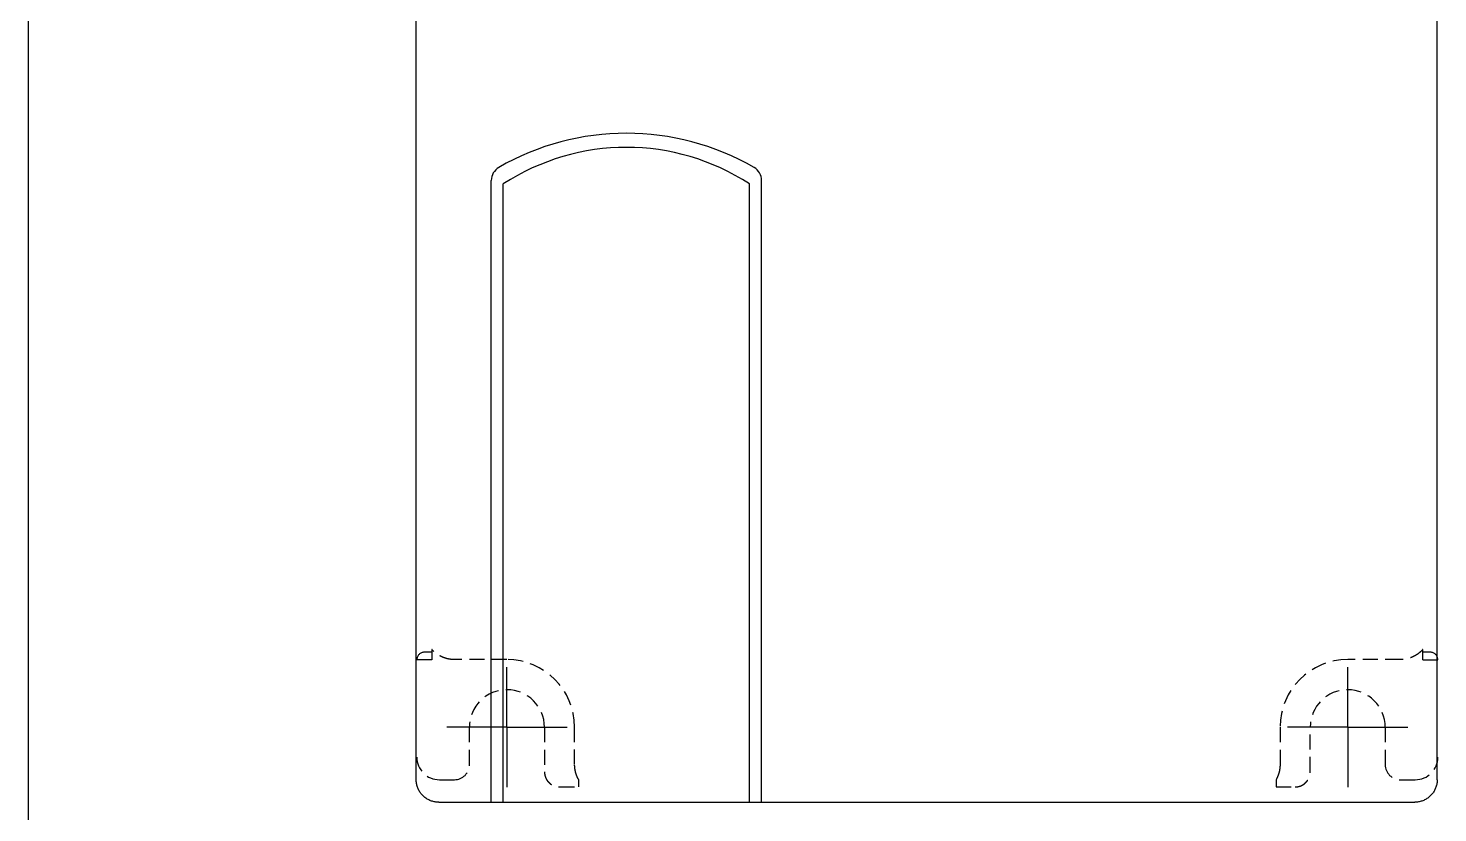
# Model space of a CAD drawing. Header units: millimetres. Extents: x -945625 to 316, y 6 to 533140.
# Drawn here: x -945611.3 to -945517.4, y 532729.8 to 532782.1 of the extents above; entities that cross this region are included whole.
import ezdxf

# ---------------------------------------------------------------- set-up
doc = ezdxf.new("R2010")
doc.units = ezdxf.units.MM
doc.header["$LTSCALE"] = 4
doc.linetypes.add('DASHED', pattern=[0.75, 0.5, -0.25])
doc.linetypes.add('HIDDEN', pattern=[0.375, 0.25, -0.125])
doc.layers.add('10', color=4, linetype='Continuous')
doc.layers.add('12', color=3, linetype='Continuous')

# ---------------------------------------------------------------- blocks, each defined once
blk = doc.blocks.new('KHUNG')
blk.add_line((0, 0), (0, -210))

msp = doc.modelspace()

# ---------------------------------------------------------------- linework, layer by layer
at = {"layer": '10'}
for p, q in [((-945517.446, 532732.019), (-945517.446, 532857.018)), ((-945585.446, 532732.019), (-945585.446, 532796.268)), ((-945580.446, 532730.518), (-945580.446, 532771.953)), ((-945579.646, 532730.518), (-945579.646, 532771.718)), ((-945563.246, 532730.518), (-945563.246, 532771.718)), ((-945562.446, 532730.518), (-945562.446, 532771.953)), ((-945583.946, 532730.518), (-945518.946, 532730.518))]:
    msp.add_line(p, q, dxfattribs=at)
for centre, radius, start, end in [((-945571.446, 532758.096), 17, 60, 120), ((-945571.446, 532759.158), 15, 56.86137, 123.13863), ((-945579.446, 532771.953), 1, 120, 180), ((-945563.446, 532771.953), 1, 0, 60)]:
    msp.add_arc(centre, radius, start, end, dxfattribs=at)
for points, start_tangent, end_tangent in [([(-945583.946, 532730.518), (-945584.07, 532730.523), (-945584.193, 532730.539), (-945584.314, 532730.564), (-945584.433, 532730.6), (-945584.548, 532730.645), (-945584.66, 532730.699), (-945584.766, 532730.763), (-945584.867, 532730.835), (-945584.962, 532730.915), (-945585.05, 532731.003), (-945585.13, 532731.097), (-945585.202, 532731.198), (-945585.265, 532731.304), (-945585.32, 532731.416), (-945585.365, 532731.532), (-945585.4, 532731.65), (-945585.425, 532731.772), (-945585.441, 532731.895), (-945585.446, 532732.019)], (-1, 0), (0, 1)), ([(-945517.446, 532732.019), (-945517.451, 532731.895), (-945517.466, 532731.772), (-945517.492, 532731.65), (-945517.527, 532731.532), (-945517.572, 532731.416), (-945517.627, 532731.304), (-945517.69, 532731.198), (-945517.762, 532731.097), (-945517.842, 532731.003), (-945517.93, 532730.915), (-945518.025, 532730.835), (-945518.125, 532730.763), (-945518.232, 532730.699), (-945518.344, 532730.645), (-945518.459, 532730.6), (-945518.578, 532730.564), (-945518.699, 532730.539), (-945518.822, 532730.523), (-945518.946, 532730.518)], (0, -1), (-1, 0))]:
    msp.add_spline(points, degree=3, dxfattribs=dict(at, start_tangent=start_tangent, end_tangent=end_tangent))
at = {"layer": '12', "linetype": 'HIDDEN'}
for p, q in [((-945584.392, 532740.518), (-945584.905, 532740.518)), ((-945584.401, 532740.695), (-945584.401, 532740.018)), ((-945517.905, 532740.518), (-945518.417, 532740.518)), ((-945518.408, 532740.018), (-945518.408, 532740.695)), ((-945584.401, 532740.018), (-945585.405, 532740.018)), ((-945579.405, 532740.027), (-945582.909, 532740.027)), ((-945519.9, 532740.027), (-945523.405, 532740.027)), ((-945518.408, 532740.018), (-945517.405, 532740.018)), ((-945581.905, 532733.018), (-945581.905, 532735.518)), ((-945576.905, 532735.518), (-945576.905, 532732.54)), ((-945574.896, 532733.023), (-945574.896, 532735.518)), ((-945527.913, 532735.518), (-945527.913, 532733.023)), ((-945525.905, 532732.54), (-945525.905, 532735.518)), ((-945520.905, 532735.518), (-945520.905, 532733.018)), ((-945583.905, 532732.018), (-945582.905, 532732.018)), ((-945574.638, 532732.04), (-945574.638, 532731.54)), ((-945528.172, 532732.04), (-945528.172, 532731.54)), ((-945519.905, 532732.018), (-945518.905, 532732.018)), ((-945575.905, 532731.54), (-945574.638, 532731.54)), ((-945528.172, 532731.54), (-945526.905, 532731.54))]:
    msp.add_line(p, q, dxfattribs=at)
at = {"layer": '12'}
for p, q in [((-945579.405, 532735.518), (-945579.405, 532739.518)), ((-945523.405, 532735.518), (-945523.405, 532739.518)), ((-945579.405, 532735.518), (-945583.405, 532735.518)), ((-945579.405, 532735.518), (-945575.405, 532735.518)), ((-945579.405, 532735.518), (-945579.405, 532731.518)), ((-945523.405, 532735.518), (-945527.405, 532735.518)), ((-945523.405, 532735.518), (-945519.405, 532735.518)), ((-945523.405, 532735.518), (-945523.405, 532731.518))]:
    msp.add_line(p, q, dxfattribs=at)
at = {"layer": '12', "linetype": 'HIDDEN'}
for centre, radius, start, end in [((-945584.905, 532740.018), 0.5, 90, 180), ((-945517.905, 532740.018), 0.5, 0, 90), ((-945579.405, 532735.518), 4.509, 0, 90), ((-945523.405, 532735.518), 4.509, 90, 180), ((-945579.405, 532735.518), 2.5, 0, 180), ((-945579.405, 532735.518), 2.5, 0, 180), ((-945523.405, 532735.518), 2.5, 0, 180), ((-945583.905, 532733.518), 1.5, 180, 270), ((-945582.905, 532733.018), 1, 270, 0), ((-945519.905, 532733.018), 1, 180, 270), ((-945518.905, 532733.518), 1.5, 270, 0)]:
    msp.add_arc(centre, radius, start, end, dxfattribs=at)
for points, start_tangent, end_tangent in [([(-945582.909, 532740.027), (-945583.061, 532740.033), (-945583.212, 532740.05), (-945583.363, 532740.079), (-945583.511, 532740.12), (-945583.655, 532740.171), (-945583.795, 532740.234), (-945583.93, 532740.307), (-945584.058, 532740.39), (-945584.18, 532740.483), (-945584.295, 532740.585), (-945584.401, 532740.695)], (-1, 0.000008), (-0.666254, 0.745725)), ([(-945518.408, 532740.695), (-945518.515, 532740.585), (-945518.629, 532740.483), (-945518.751, 532740.39), (-945518.88, 532740.307), (-945519.014, 532740.234), (-945519.154, 532740.171), (-945519.298, 532740.12), (-945519.446, 532740.079), (-945519.597, 532740.05), (-945519.749, 532740.033), (-945519.9, 532740.027)], (-0.666254, -0.745725), (-1, -0.000008)), ([(-945574.638, 532732.04), (-945574.697, 532732.153), (-945574.749, 532732.271), (-945574.794, 532732.392), (-945574.831, 532732.515), (-945574.859, 532732.641), (-945574.88, 532732.768), (-945574.892, 532732.895), (-945574.896, 532733.023)], (-0.491473, 0.870893), (-0.000007, 1)), ([(-945527.913, 532733.023), (-945527.917, 532732.895), (-945527.93, 532732.768), (-945527.95, 532732.641), (-945527.979, 532732.515), (-945528.016, 532732.392), (-945528.06, 532732.271), (-945528.112, 532732.153), (-945528.172, 532732.04)], (-0.000007, -1), (-0.491473, -0.870893)), ([(-945576.905, 532732.54), (-945576.904, 532732.512), (-945576.903, 532732.484), (-945576.901, 532732.456), (-945576.898, 532732.428), (-945576.895, 532732.4), (-945576.891, 532732.372), (-945576.885, 532732.345), (-945576.88, 532732.317), (-945576.873, 532732.29), (-945576.866, 532732.263), (-945576.857, 532732.236), (-945576.849, 532732.209), (-945576.839, 532732.183), (-945576.829, 532732.157), (-945576.817, 532732.131), (-945576.806, 532732.106), (-945576.793, 532732.081), (-945576.78, 532732.056), (-945576.766, 532732.032), (-945576.751, 532732.008), (-945576.736, 532731.984), (-945576.72, 532731.961), (-945576.704, 532731.938), (-945576.687, 532731.916), (-945576.669, 532731.894), (-945576.65, 532731.873), (-945576.631, 532731.853), (-945576.612, 532731.832), (-945576.592, 532731.813), (-945576.571, 532731.794), (-945576.55, 532731.776), (-945576.528, 532731.758), (-945576.506, 532731.741), (-945576.483, 532731.724), (-945576.46, 532731.708), (-945576.437, 532731.693), (-945576.413, 532731.678), (-945576.388, 532731.664), (-945576.364, 532731.651), (-945576.339, 532731.639), (-945576.313, 532731.627), (-945576.287, 532731.616), (-945576.261, 532731.605), (-945576.235, 532731.596), (-945576.208, 532731.587), (-945576.182, 532731.579), (-945576.154, 532731.571), (-945576.127, 532731.565), (-945576.1, 532731.559), (-945576.072, 532731.554), (-945576.044, 532731.549), (-945576.017, 532731.546), (-945575.989, 532731.543), (-945575.961, 532731.541), (-945575.933, 532731.54), (-945575.905, 532731.54)], (0, -1), (1, 0)), ([(-945526.905, 532731.54), (-945526.877, 532731.54), (-945526.849, 532731.541), (-945526.821, 532731.543), (-945526.793, 532731.546), (-945526.765, 532731.549), (-945526.737, 532731.554), (-945526.71, 532731.559), (-945526.682, 532731.565), (-945526.655, 532731.571), (-945526.628, 532731.579), (-945526.601, 532731.587), (-945526.574, 532731.596), (-945526.548, 532731.605), (-945526.522, 532731.616), (-945526.496, 532731.627), (-945526.471, 532731.639), (-945526.446, 532731.651), (-945526.421, 532731.664), (-945526.397, 532731.678), (-945526.373, 532731.693), (-945526.349, 532731.708), (-945526.326, 532731.724), (-945526.303, 532731.741), (-945526.281, 532731.758), (-945526.26, 532731.776), (-945526.238, 532731.794), (-945526.218, 532731.813), (-945526.198, 532731.832), (-945526.178, 532731.853), (-945526.159, 532731.873), (-945526.141, 532731.894), (-945526.123, 532731.916), (-945526.106, 532731.938), (-945526.089, 532731.961), (-945526.073, 532731.984), (-945526.058, 532732.008), (-945526.043, 532732.032), (-945526.029, 532732.056), (-945526.016, 532732.081), (-945526.004, 532732.106), (-945525.992, 532732.131), (-945525.981, 532732.157), (-945525.97, 532732.183), (-945525.961, 532732.209), (-945525.952, 532732.236), (-945525.944, 532732.263), (-945525.936, 532732.29), (-945525.93, 532732.317), (-945525.924, 532732.345), (-945525.919, 532732.372), (-945525.915, 532732.4), (-945525.911, 532732.428), (-945525.908, 532732.456), (-945525.906, 532732.484), (-945525.905, 532732.512), (-945525.905, 532732.54)], (1, 0), (0, 1))]:
    msp.add_spline(points, degree=3, dxfattribs=dict(at, start_tangent=start_tangent, end_tangent=end_tangent))

# ---------------------------------------------------------------- block references
at = {"linetype": 'DASHED', "ltscale": 0.5}
msp.add_blockref('KHUNG', (-945611.293, 532869.109), dxfattribs=at)

doc.saveas('drawing.dxf')
